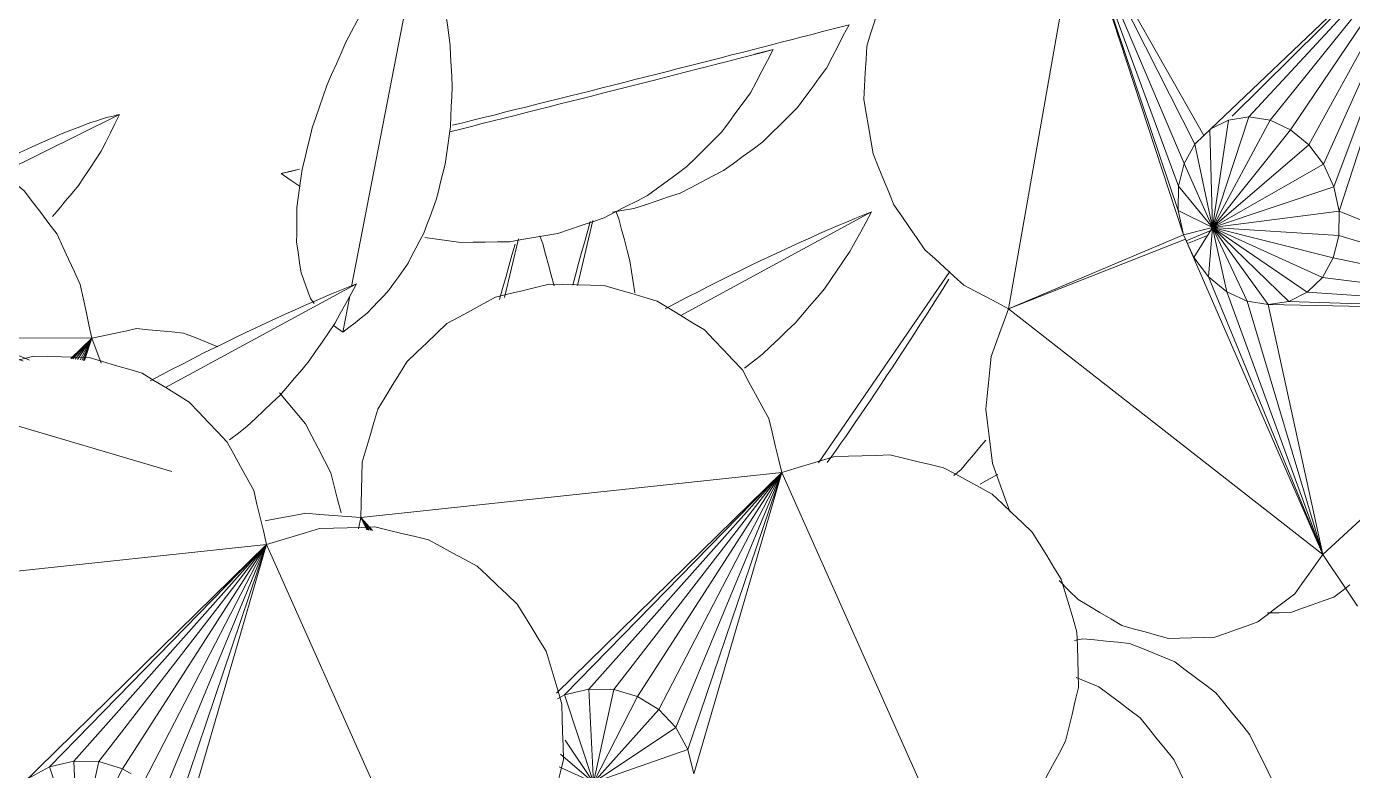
# Model space of a CAD drawing. Header units: metres. Extents: x -18.34 to -13.25, y -25.49 to -16.26.
# Drawn here: x -16.8929 to -16.7763, y -16.8458 to -16.7804 of the extents above; entities that cross this region are included whole.
import ezdxf

# ---------------------------------------------------------------- set-up
doc = ezdxf.new("R2010")
doc.units = ezdxf.units.M
doc.layers.add('Importações nas famílias', color=7, linetype='Continuous', lineweight=5)
doc.layers.add('Vegetação', color=7, linetype='Continuous', lineweight=5)

# ---------------------------------------------------------------- blocks, each defined once
blk = doc.blocks.new('Planta_pergolado_12200 - plantas pergolado_skp_Component_12-V566-Pavimento 02 - Executivo')
at = {"layer": 'Importações nas famílias', "color": 9}
for p, q in [((0.05197, 0.27211), (0.0352, 0.26299)), ((0.03384, 0.26358), (0.03478, 0.26408))]:
    blk.add_line(p, q, dxfattribs=at)
at = {"layer": 'Importações nas famílias', "color": 9, "flags": 128}
for points in [[(0.04905, 0.27091), (0.04978, 0.27121), (0.05051, 0.27151), (0.05124, 0.27181), (0.05197, 0.27211)], [(0.05197, 0.27211), (0.0515, 0.27123), (0.05103, 0.27036), (0.05055, 0.26948), (0.05008, 0.26861)], [(0.04578, 0.26947), (0.0466, 0.26983), (0.04741, 0.27019), (0.04823, 0.27055), (0.04905, 0.27091)], [(0.04226, 0.26783), (0.04314, 0.26824), (0.04402, 0.26865), (0.0449, 0.26906), (0.04578, 0.26947)], [(0.05008, 0.26861), (0.04952, 0.26779), (0.04895, 0.26697), (0.04839, 0.26615), (0.04783, 0.26534)], [(0.03856, 0.26602), (0.03949, 0.26647), (0.04041, 0.26692), (0.04134, 0.26738), (0.04226, 0.26783)], [(0.03478, 0.26408), (0.03572, 0.26457), (0.03667, 0.26505), (0.03762, 0.26553), (0.03856, 0.26602)], [(0.04783, 0.26534), (0.04719, 0.26458), (0.04654, 0.26382), (0.0459, 0.26307), (0.04526, 0.26231)], [(0.04526, 0.26231), (0.04454, 0.26163), (0.04382, 0.26095), (0.0431, 0.26026), (0.04238, 0.25958)], [(0.04238, 0.25958), (0.0416, 0.25897), (0.04081, 0.25837)]]:
    blk.add_lwpolyline(points, dxfattribs=at)
blk = doc.blocks.new('Planta_pergolado_12200 - plantas pergolado_skp_Component_17-V790-Pavimento 02 - Executivo')
at = {"layer": 'Importações nas famílias', "color": 9}
for p, q in [((0.62802, 0.06748), (0.59102, 0.06351)), ((0.62802, 0.06748), (0.60637, 0.04625)), ((0.62802, 0.06748), (0.60893, 0.04791)), ((0.62802, 0.06748), (0.61106, 0.04842)), ((0.62802, 0.06748), (0.61325, 0.04837)), ((0.62802, 0.06748), (0.61535, 0.04775)), ((0.62802, 0.06748), (0.61722, 0.04661)), ((0.62802, 0.06748), (0.61872, 0.04502)), ((0.62802, 0.06748), (0.61977, 0.04309)), ((0.62029, 0.04096), (0.62802, 0.06748)), ((0.62802, 0.06748), (0.64319, 0.03345)), ((0.60893, 0.04791), (0.607, 0.04685)), ((0.61106, 0.04842), (0.60893, 0.04791)), ((0.61147, 0.0402), (0.60893, 0.04791)), ((0.61325, 0.04837), (0.61106, 0.04842)), ((0.61106, 0.04842), (0.61147, 0.0402)), ((0.61325, 0.04837), (0.61147, 0.0402)), ((0.61535, 0.04775), (0.61325, 0.04837)), ((0.61147, 0.0402), (0.61535, 0.04775)), ((0.6161, 0.04729), (0.61535, 0.04775))]:
    blk.add_line(p, q, dxfattribs=at)
at = {"layer": 'Importações nas famílias', "color": 9, "flags": 128}
for points in [[(0.60756, 0.08402), (0.60638, 0.08374), (0.6052, 0.08345), (0.60402, 0.08317), (0.60284, 0.08288)], [(0.61241, 0.08391), (0.6112, 0.08394), (0.60999, 0.08397), (0.60877, 0.084), (0.60756, 0.08402)], [(0.61707, 0.08253), (0.61591, 0.08288), (0.61474, 0.08322), (0.61358, 0.08356), (0.61241, 0.08391)], [(0.62122, 0.08), (0.62018, 0.08063), (0.61915, 0.08127), (0.61811, 0.0819), (0.61707, 0.08253)], [(0.62456, 0.07648), (0.62373, 0.07736), (0.62289, 0.07824), (0.62205, 0.07912), (0.62122, 0.08)], [(0.62689, 0.07221), (0.62631, 0.07327), (0.62573, 0.07434), (0.62514, 0.07541), (0.62456, 0.07648)], [(0.62802, 0.06748), (0.62774, 0.06866), (0.62746, 0.06984), (0.62717, 0.07102), (0.62689, 0.07221)], [(0.63268, 0.06887), (0.63152, 0.06852), (0.63035, 0.06817), (0.62919, 0.06782), (0.62802, 0.06748)], [(0.63754, 0.06901), (0.63632, 0.06897), (0.63511, 0.06894), (0.63389, 0.0689), (0.63268, 0.06887)], [(0.64226, 0.06788), (0.64108, 0.06816), (0.6399, 0.06844), (0.63872, 0.06872), (0.63754, 0.06901)], [(0.64653, 0.06557), (0.64546, 0.06614), (0.6444, 0.06672), (0.64333, 0.0673), (0.64226, 0.06788)], [(0.65006, 0.06222), (0.64918, 0.06306), (0.6483, 0.06389), (0.64741, 0.06473), (0.64653, 0.06557)], [(0.6526, 0.05808), (0.65196, 0.05912), (0.65133, 0.06015), (0.65069, 0.06119), (0.65006, 0.06222)], [(0.65398, 0.05342), (0.65364, 0.05458), (0.65329, 0.05575), (0.65295, 0.05691), (0.6526, 0.05808)], [(0.65412, 0.04855), (0.65408, 0.04977), (0.65405, 0.05098), (0.65402, 0.0522), (0.65398, 0.05342)], [(0.65299, 0.04382), (0.65327, 0.045), (0.65355, 0.04619), (0.65383, 0.04737), (0.65412, 0.04855)]]:
    blk.add_lwpolyline(points, dxfattribs=at)
blk = doc.blocks.new('Planta_pergolado_12200 - plantas pergolado_skp_Component_16-V791-Pavimento 02 - Executivo')
for name, p in [('Planta_pergolado_12200 - plantas pergolado_skp_Component_12-V566-Pavimento 02 - Executivo', (0.58394, -0.18171)), ('Planta_pergolado_12200 - plantas pergolado_skp_Component_17-V790-Pavimento 02 - Executivo', (0, 0))]:
    blk.add_blockref(name, p)
blk = doc.blocks.new('Planta_pergolado_12200 - plantas pergolado_skp_Component_12-V592-Pavimento 02 - Executivo')
at = {"layer": 'Importações nas famílias', "color": 9}
for p, q in [((0.33235, 0.25564), (0.34348, 0.25115)), ((0.34291, 0.25169), (0.34353, 0.25145)), ((0.35398, 0.24691), (0.36448, 0.24267)), ((0.36442, 0.24301), (0.36506, 0.24274))]:
    blk.add_line(p, q, dxfattribs=at)
at = {"layer": 'Importações nas famílias', "color": 9, "flags": 128}
for points in [[(0.33379, 0.25161), (0.33343, 0.25262), (0.33307, 0.25363), (0.33271, 0.25463), (0.33235, 0.25564)], [(0.33235, 0.25564), (0.3332, 0.25533), (0.33405, 0.25502), (0.3349, 0.25471), (0.33575, 0.2544)], [(0.33575, 0.2544), (0.33663, 0.25407), (0.33751, 0.25374), (0.3384, 0.25341), (0.33928, 0.25308)], [(0.33928, 0.25308), (0.34019, 0.25273), (0.34109, 0.25239), (0.342, 0.25204), (0.34291, 0.25169)], [(0.33583, 0.24784), (0.33532, 0.24878), (0.33481, 0.24973), (0.3343, 0.25067), (0.33379, 0.25161)], [(0.33841, 0.24444), (0.33776, 0.24529), (0.33712, 0.24614), (0.33647, 0.24699), (0.33583, 0.24784)], [(0.35412, 0.24728), (0.35486, 0.24697), (0.35577, 0.24661), (0.35667, 0.24624), (0.35757, 0.24587)], [(0.35757, 0.24587), (0.35844, 0.24551), (0.35932, 0.24515), (0.36019, 0.24479), (0.36107, 0.24443)], [(0.34147, 0.24147), (0.3407, 0.24222), (0.33994, 0.24296), (0.33917, 0.2437), (0.33841, 0.24444)], [(0.36107, 0.24443), (0.3619, 0.24407), (0.36274, 0.24372), (0.36358, 0.24337), (0.36442, 0.24301)], [(0.34494, 0.23902), (0.34407, 0.23963), (0.34321, 0.24025), (0.34234, 0.24086), (0.34147, 0.24147)], [(0.34875, 0.23713), (0.3478, 0.2376), (0.34684, 0.23807), (0.34589, 0.23855), (0.34494, 0.23902)], [(0.35279, 0.23585), (0.35178, 0.23617), (0.35077, 0.23649), (0.34976, 0.23681), (0.34875, 0.23713)]]:
    blk.add_lwpolyline(points, dxfattribs=at)
blk = doc.blocks.new('Planta_pergolado_12200 - plantas pergolado_skp_Component_12-V800-Pavimento 02 - Executivo')
at = {"layer": 'Importações nas famílias', "color": 9}
for p, q in [((0.64175, 0.12248), (0.63549, 0.09016)), ((0.63219, 0.08866), (0.63188, 0.0891)), ((0.63533, 0.08931), (0.63471, 0.08613))]:
    blk.add_line(p, q, dxfattribs=at)
at = {"layer": 'Importações nas famílias', "color": 9, "flags": 128}
for points in [[(0.63924, 0.11905), (0.63987, 0.11991), (0.64049, 0.12076), (0.64112, 0.12162), (0.64175, 0.12248)], [(0.64175, 0.12248), (0.64202, 0.12155), (0.6423, 0.12062), (0.64258, 0.11969), (0.64286, 0.11876)], [(0.63697, 0.11541), (0.63753, 0.11632), (0.6381, 0.11723), (0.63867, 0.11814), (0.63924, 0.11905)], [(0.64286, 0.11876), (0.64306, 0.11783), (0.64326, 0.11689), (0.64346, 0.11596), (0.64366, 0.11503)], [(0.63498, 0.11164), (0.63547, 0.11258), (0.63597, 0.11352), (0.63647, 0.11446), (0.63697, 0.11541)], [(0.64366, 0.11503), (0.64379, 0.11411), (0.64391, 0.11318), (0.64403, 0.11226), (0.64416, 0.11134)], [(0.63332, 0.10784), (0.63373, 0.10879), (0.63415, 0.10974), (0.63456, 0.11069), (0.63498, 0.11164)], [(0.64416, 0.11134), (0.6442, 0.11044), (0.64424, 0.10953), (0.64429, 0.10863), (0.64433, 0.10773)], [(0.63203, 0.1041), (0.63235, 0.10503), (0.63268, 0.10597), (0.633, 0.10691), (0.63332, 0.10784)], [(0.64433, 0.10773), (0.64429, 0.10686), (0.64426, 0.10598), (0.64422, 0.10511), (0.64418, 0.10424)], [(0.63115, 0.10049), (0.63137, 0.10139), (0.63159, 0.10229), (0.63181, 0.1032), (0.63203, 0.1041)], [(0.64418, 0.10424), (0.64406, 0.10341), (0.64395, 0.10257), (0.64383, 0.10174), (0.64371, 0.10091)], [(0.63068, 0.09712), (0.6308, 0.09796), (0.63091, 0.09881), (0.63103, 0.09965), (0.63115, 0.10049)], [(0.64371, 0.10091), (0.64352, 0.10012), (0.64332, 0.09934), (0.64313, 0.09855), (0.64293, 0.09777)], [(0.63065, 0.09405), (0.63066, 0.09481), (0.63067, 0.09558), (0.63067, 0.09635), (0.63068, 0.09712)], [(0.64293, 0.09777), (0.64266, 0.09704), (0.64239, 0.09631), (0.64211, 0.09559), (0.64184, 0.09486)], [(0.64184, 0.09486), (0.64149, 0.0942), (0.64115, 0.09354), (0.6408, 0.09287), (0.64046, 0.09221)], [(0.63105, 0.09135), (0.63095, 0.09203), (0.63085, 0.0927), (0.63075, 0.09337), (0.63065, 0.09405)], [(0.64046, 0.09221), (0.64004, 0.09162), (0.63963, 0.09104), (0.63921, 0.09045), (0.6388, 0.08986)], [(0.63188, 0.0891), (0.63167, 0.08967), (0.63147, 0.09023), (0.63126, 0.09079), (0.63105, 0.09135)], [(0.6388, 0.08986), (0.63832, 0.08935), (0.63784, 0.08884), (0.63735, 0.08833), (0.63687, 0.08782)], [(0.63687, 0.08782), (0.63633, 0.0874), (0.63579, 0.08697), (0.63525, 0.08655), (0.63471, 0.08613)], [(0.63471, 0.08613), (0.63431, 0.08643), (0.63391, 0.08674)]]:
    blk.add_lwpolyline(points, dxfattribs=at)
blk = doc.blocks.new('Planta_pergolado_12200 - plantas pergolado_skp_Component_17-V801-Pavimento 02 - Executivo')
at = {"layer": 'Importações nas famílias', "color": 9}
for p, q in [((0.67331, 0.07381), (0.63631, 0.06984)), ((0.67331, 0.07381), (0.65351, 0.0544)), ((0.67331, 0.07381), (0.65422, 0.05424)), ((0.67331, 0.07381), (0.65635, 0.05476)), ((0.67331, 0.07381), (0.65854, 0.05471)), ((0.67331, 0.07381), (0.66064, 0.05409)), ((0.67331, 0.07381), (0.66251, 0.05295)), ((0.67331, 0.07381), (0.66401, 0.05136)), ((0.67331, 0.07381), (0.66506, 0.04943)), ((0.66557, 0.0473), (0.67331, 0.07381)), ((0.67331, 0.07381), (0.68848, 0.03979)), ((0.63609, 0.06884), (0.63631, 0.06984)), ((0.63693, 0.06875), (0.63631, 0.06984)), ((0.63631, 0.06984), (0.63687, 0.06875)), ((0.63704, 0.06874), (0.63631, 0.06984)), ((0.6372, 0.06872), (0.63631, 0.06984)), ((0.63732, 0.06871), (0.63631, 0.06984)), ((0.63631, 0.06984), (0.63684, 0.06876)), ((0.65422, 0.05424), (0.65359, 0.0539)), ((0.65635, 0.05476), (0.65422, 0.05424)), ((0.65676, 0.04654), (0.65422, 0.05424)), ((0.65854, 0.05471), (0.65635, 0.05476)), ((0.65635, 0.05476), (0.65676, 0.04654)), ((0.65854, 0.05471), (0.65676, 0.04654)), ((0.65676, 0.04654), (0.66064, 0.05409)), ((0.66064, 0.05409), (0.65854, 0.05471)), ((0.66139, 0.05363), (0.66064, 0.05409)), ((0.66251, 0.05295), (0.65676, 0.04654)), ((0.66251, 0.05295), (0.66139, 0.05363)), ((0.66401, 0.05136), (0.66251, 0.05295)), ((0.65676, 0.04654), (0.66401, 0.05136)), ((0.66506, 0.04943), (0.66401, 0.05136)), ((0.65426, 0.05027), (0.65676, 0.04654)), ((0.65676, 0.04654), (0.65385, 0.04902)), ((0.65676, 0.04654), (0.66506, 0.04943)), ((0.66557, 0.0473), (0.66506, 0.04943)), ((0.65676, 0.04654), (0.65373, 0.04792))]:
    blk.add_line(p, q, dxfattribs=at)
at = {"layer": 'Importações nas famílias', "color": 9, "flags": 128}
for points in [[(0.65285, 0.09036), (0.65167, 0.09008), (0.65049, 0.08979), (0.64931, 0.0895), (0.64813, 0.08922)], [(0.6577, 0.09025), (0.65649, 0.09027), (0.65528, 0.0903), (0.65406, 0.09033), (0.65285, 0.09036)], [(0.66236, 0.08887), (0.6612, 0.08922), (0.66003, 0.08956), (0.65887, 0.0899), (0.6577, 0.09025)], [(0.64813, 0.08922), (0.64706, 0.08863), (0.64599, 0.08805), (0.64493, 0.08747), (0.64386, 0.08689)], [(0.66651, 0.08634), (0.66547, 0.08697), (0.66444, 0.08761), (0.6634, 0.08824), (0.66236, 0.08887)], [(0.64386, 0.08689), (0.64298, 0.08605), (0.6421, 0.08521), (0.64122, 0.08437), (0.64034, 0.08353)], [(0.66985, 0.08282), (0.66902, 0.0837), (0.66818, 0.08458), (0.66734, 0.08546), (0.66651, 0.08634)], [(0.64034, 0.08353), (0.63971, 0.08249), (0.63907, 0.08145), (0.63844, 0.08042), (0.6378, 0.07938)], [(0.67218, 0.07854), (0.6716, 0.07961), (0.67102, 0.08068), (0.67043, 0.08175), (0.66985, 0.08282)], [(0.6378, 0.07938), (0.63746, 0.07821), (0.63712, 0.07704), (0.63677, 0.07588), (0.63643, 0.07471)], [(0.67331, 0.07381), (0.67303, 0.075), (0.67275, 0.07618), (0.67246, 0.07736), (0.67218, 0.07854)], [(0.63643, 0.07471), (0.6364, 0.07349), (0.63637, 0.07228), (0.63634, 0.07106), (0.63631, 0.06984)], [(0.67797, 0.07521), (0.67681, 0.07486), (0.67564, 0.07451), (0.67448, 0.07416), (0.67331, 0.07381)], [(0.68283, 0.07534), (0.68161, 0.07531), (0.6804, 0.07527), (0.67918, 0.07524), (0.67797, 0.07521)], [(0.68755, 0.07422), (0.68637, 0.0745), (0.68519, 0.07478), (0.68401, 0.07506), (0.68283, 0.07534)], [(0.69182, 0.0719), (0.69075, 0.07248), (0.68969, 0.07306), (0.68862, 0.07364), (0.68755, 0.07422)], [(0.69535, 0.06856), (0.69447, 0.0694), (0.69359, 0.07023), (0.6927, 0.07107), (0.69182, 0.0719)], [(0.63146, 0.07022), (0.63027, 0.06999), (0.62908, 0.06977), (0.62788, 0.06954)], [(0.63631, 0.06984), (0.6351, 0.06994), (0.63389, 0.07003), (0.63267, 0.07012), (0.63146, 0.07022)], [(0.69789, 0.06442), (0.69725, 0.06545), (0.69662, 0.06649), (0.69598, 0.06753), (0.69535, 0.06856)], [(0.69927, 0.05975), (0.69893, 0.06092), (0.69858, 0.06209), (0.69824, 0.06325), (0.69789, 0.06442)], [(0.69941, 0.05489), (0.69937, 0.05611), (0.69934, 0.05732), (0.69931, 0.05854), (0.69927, 0.05975)], [(0.69828, 0.05016), (0.69856, 0.05134), (0.69884, 0.05252), (0.69912, 0.05371), (0.69941, 0.05489)], [(0.69596, 0.04588), (0.69654, 0.04695), (0.69712, 0.04802), (0.6977, 0.04909), (0.69828, 0.05016)]]:
    blk.add_lwpolyline(points, dxfattribs=at)
blk = doc.blocks.new('Planta_pergolado_12200 - plantas pergolado_skp_Component_16-V802-Pavimento 02 - Executivo')
for name, p in [('Planta_pergolado_12200 - plantas pergolado_skp_Component_12-V800-Pavimento 02 - Executivo', (0, 0)), ('Planta_pergolado_12200 - plantas pergolado_skp_Component_12-V592-Pavimento 02 - Executivo', (0.24212, -0.15907)), ('Planta_pergolado_12200 - plantas pergolado_skp_Component_12-V566-Pavimento 02 - Executivo', (0.62923, -0.17538)), ('Planta_pergolado_12200 - plantas pergolado_skp_Component_17-V801-Pavimento 02 - Executivo', (0, 0))]:
    blk.add_blockref(name, p)
blk = doc.blocks.new('Planta_pergolado_12200 - plantas pergolado_skp_-3067462-Pavimento 02 - Executivo')
at = {"layer": 'Importações nas famílias', "color": 9}
blk.add_line((0.58202, 0.08502), (0.61969, 0.07388), dxfattribs=at)
for name in ['Planta_pergolado_12200 - plantas pergolado_skp_Component_16-V802-Pavimento 02 - Executivo', 'Planta_pergolado_12200 - plantas pergolado_skp_Component_16-V791-Pavimento 02 - Executivo']:
    blk.add_blockref(name, (0, 0))
blk = doc.blocks.new('Planta_pergolado_12200 - plantas pergolado_skp_-3067465-Pavimento 02 - Executivo')
blk.add_blockref('Planta_pergolado_12200 - plantas pergolado_skp_-3067462-Pavimento 02 - Executivo', (0, 0))
blk = doc.blocks.new('Planta_pergolado_12200 - plantas pergolado_skp_Component_12-V1275-Pavimento 02 - Executivo')
at = {"layer": 'Importações nas famílias', "color": 9}
for p, q in [((0.65204, 0.0946), (0.6523, 0.09392)), ((0.65017, 0.09434), (0.64894, 0.08919)), ((0.6485, 0.08902), (0.64876, 0.08999))]:
    blk.add_line(p, q, dxfattribs=at)
at = {"layer": 'Importações nas famílias', "color": 9, "flags": 128}
for points in [[(0.64876, 0.08999), (0.64904, 0.09096), (0.64931, 0.09194), (0.64958, 0.09291), (0.64986, 0.09388)], [(0.6523, 0.09392), (0.65255, 0.093), (0.65279, 0.09207), (0.65304, 0.09115), (0.65329, 0.09023)]]:
    blk.add_lwpolyline(points, dxfattribs=at)
blk = doc.blocks.new('Planta_pergolado_12200 - plantas pergolado_skp_Component_17-V1277-Pavimento 02 - Executivo')
at = {"layer": 'Importações nas famílias', "color": 9, "flags": 128}
for points in [[(0.70121, 0.05496), (0.70021, 0.05537), (0.69921, 0.05578)], [(0.70482, 0.05223), (0.70391, 0.05291), (0.70301, 0.0536), (0.70211, 0.05428), (0.70121, 0.05496)], [(0.70779, 0.04856), (0.70705, 0.04948), (0.70631, 0.05039), (0.70556, 0.05131), (0.70482, 0.05223)], [(0.70993, 0.04422), (0.7094, 0.0453), (0.70886, 0.04639), (0.70833, 0.04747), (0.70779, 0.04856)]]:
    blk.add_lwpolyline(points, dxfattribs=at)
blk = doc.blocks.new('Planta_pergolado_12200 - plantas pergolado_skp_Component_16-V1278-Pavimento 02 - Executivo')
for name in ['Planta_pergolado_12200 - plantas pergolado_skp_Component_12-V1275-Pavimento 02 - Executivo', 'Planta_pergolado_12200 - plantas pergolado_skp_Component_17-V1277-Pavimento 02 - Executivo']:
    blk.add_blockref(name, (0, 0))
blk = doc.blocks.new('Planta_pergolado_12200 - plantas pergolado_skp_Component_12-V1298-Pavimento 02 - Executivo')
at = {"layer": 'Importações nas famílias', "color": 9}
for p, q in [((0.67092, 0.11058), (0.67255, 0.11099)), ((0.62931, 0.10009), (0.6309, 0.10049))]:
    blk.add_line(p, q, dxfattribs=at)
at = {"layer": 'Importações nas famílias', "color": 9, "flags": 128}
for points in [[(0.6693, 0.11015), (0.67011, 0.11036), (0.67092, 0.11057), (0.67174, 0.11078), (0.67255, 0.11099)], [(0.67255, 0.11099), (0.67205, 0.11004), (0.67156, 0.10909), (0.67106, 0.10814), (0.67057, 0.10719)], [(0.66584, 0.10926), (0.66671, 0.10949), (0.66757, 0.10971), (0.66843, 0.10993), (0.6693, 0.11015)], [(0.66223, 0.10834), (0.66313, 0.10857), (0.66404, 0.1088), (0.66494, 0.10903), (0.66584, 0.10926)], [(0.65468, 0.10642), (0.65564, 0.10666), (0.65659, 0.1069), (0.65754, 0.10715), (0.6585, 0.10739)], [(0.6585, 0.10739), (0.65943, 0.10763), (0.66036, 0.10786), (0.6613, 0.1081), (0.66223, 0.10834)], [(0.65083, 0.10545), (0.65179, 0.10569), (0.65276, 0.10593), (0.65372, 0.10618), (0.65468, 0.10642)], [(0.67057, 0.10719), (0.66993, 0.10632), (0.66929, 0.10546), (0.66866, 0.10459), (0.66802, 0.10373)], [(0.64698, 0.10448), (0.64795, 0.10472), (0.64891, 0.10496), (0.64987, 0.1052), (0.65083, 0.10545)], [(0.64414, 0.10376), (0.64509, 0.104), (0.64604, 0.10424), (0.64698, 0.10448)], [(0.66802, 0.10373), (0.66726, 0.10297), (0.6665, 0.10221), (0.66574, 0.10145), (0.66498, 0.1007)], [(0.62931, 0.10009), (0.63011, 0.10028), (0.6309, 0.10048)], [(0.66498, 0.1007), (0.66412, 0.10006), (0.66325, 0.09943), (0.66238, 0.0988), (0.66152, 0.09817)], [(0.63098, 0.09895), (0.63019, 0.09948), (0.62931, 0.10009)], [(0.66152, 0.09817), (0.66056, 0.09767), (0.65961, 0.09718), (0.65865, 0.09669), (0.6577, 0.0962)], [(0.6577, 0.0962), (0.65668, 0.09585), (0.65567, 0.09551), (0.65465, 0.09517), (0.65363, 0.09483)], [(0.64511, 0.09403), (0.64404, 0.09417), (0.64298, 0.09432), (0.64192, 0.09447)], [(0.65363, 0.09483), (0.65257, 0.09465), (0.65152, 0.09447), (0.65046, 0.09428), (0.6494, 0.0941)], [(0.6494, 0.0941), (0.64833, 0.09408), (0.64725, 0.09406), (0.64618, 0.09405), (0.64511, 0.09403)]]:
    blk.add_lwpolyline(points, dxfattribs=at)
blk = doc.blocks.new('Planta_pergolado_12200 - plantas pergolado_skp_Component_12-V1301-Pavimento 02 - Executivo')
at = {"layer": 'Importações nas famílias', "color": 9}
for p, q in [((0.67655, 0.07466), (0.68811, 0.09149)), ((0.6875, 0.08997), (0.68802, 0.09079)), ((0.68909, 0.07406), (0.68845, 0.07353))]:
    blk.add_line(p, q, dxfattribs=at)
at = {"layer": 'Importações nas famílias', "color": 9, "flags": 128}
for points in [[(0.68547, 0.08678), (0.68598, 0.08758), (0.68649, 0.08837), (0.68699, 0.08917), (0.6875, 0.08997)], [(0.68349, 0.08373), (0.68399, 0.08449), (0.68448, 0.08526), (0.68498, 0.08602), (0.68547, 0.08678)], [(0.68159, 0.08086), (0.68206, 0.08158), (0.68254, 0.0823), (0.68301, 0.08301), (0.68349, 0.08373)], [(0.67978, 0.0782), (0.68023, 0.07886), (0.68068, 0.07953), (0.68114, 0.08019), (0.68159, 0.08086)], [(0.67809, 0.07577), (0.67852, 0.07638), (0.67894, 0.07698), (0.67936, 0.07759), (0.67978, 0.0782)], [(0.69125, 0.07663), (0.69071, 0.07599), (0.69017, 0.07534), (0.68963, 0.0747), (0.68909, 0.07406)], [(0.67732, 0.07469), (0.67771, 0.07523), (0.67809, 0.07577)]]:
    blk.add_lwpolyline(points, dxfattribs=at)
blk = doc.blocks.new('Planta_pergolado_12200 - plantas pergolado_skp_Component_17-V1302-Pavimento 02 - Executivo')
at = {"layer": 'Importações nas famílias', "color": 9}
for p, q in [((0.69326, 0.0882), (0.69937, 0.12295)), ((0.70819, 0.09898), (0.69937, 0.12295)), ((0.69937, 0.12295), (0.70817, 0.09685)), ((0.70869, 0.10097), (0.69937, 0.12295)), ((0.70964, 0.10267), (0.69937, 0.12295)), ((0.71044, 0.10345), (0.69937, 0.12295)), ((0.69937, 0.12295), (0.70863, 0.09471)), ((0.73078, 0.12281), (0.71044, 0.10345)), ((0.73078, 0.12281), (0.71293, 0.10513)), ((0.73078, 0.12281), (0.7144, 0.10507)), ((0.73078, 0.12281), (0.71626, 0.10478)), ((0.73078, 0.12281), (0.71805, 0.10395)), ((0.73078, 0.12281), (0.71965, 0.10263)), ((0.73078, 0.12281), (0.72096, 0.10092)), ((0.73078, 0.12281), (0.72187, 0.09892)), ((0.72233, 0.09679), (0.73078, 0.12281)), ((0.7144, 0.10507), (0.7112, 0.09534)), ((0.7144, 0.10507), (0.71259, 0.10479)), ((0.71626, 0.10478), (0.7144, 0.10507)), ((0.71097, 0.10396), (0.7112, 0.09534)), ((0.71259, 0.10479), (0.711, 0.10399)), ((0.7112, 0.09534), (0.71259, 0.10479)), ((0.71626, 0.10478), (0.7112, 0.09534)), ((0.7112, 0.09534), (0.71805, 0.10395)), ((0.71805, 0.10395), (0.71626, 0.10478)), ((0.71869, 0.10342), (0.71805, 0.10395)), ((0.70964, 0.10267), (0.70869, 0.10097)), ((0.71044, 0.10345), (0.70964, 0.10267)), ((0.7112, 0.09534), (0.70964, 0.10267)), ((0.71965, 0.10263), (0.7112, 0.09534)), ((0.71965, 0.10263), (0.71869, 0.10342)), ((0.72096, 0.10092), (0.71965, 0.10263)), ((0.70869, 0.10097), (0.70819, 0.09898)), ((0.7112, 0.09534), (0.70869, 0.10097)), ((0.7112, 0.09534), (0.72096, 0.10092)), ((0.72187, 0.09892), (0.72096, 0.10092)), ((0.70819, 0.09898), (0.70817, 0.09685)), ((0.7112, 0.09534), (0.70819, 0.09898)), ((0.7112, 0.09534), (0.72187, 0.09892)), ((0.72233, 0.09679), (0.72187, 0.09892)), ((0.7112, 0.09534), (0.70817, 0.09685)), ((0.70817, 0.09685), (0.70863, 0.09471)), ((0.7112, 0.09534), (0.72233, 0.09679)), ((0.72231, 0.09465), (0.72233, 0.09679)), ((0.72233, 0.09679), (0.74408, 0.08798)), ((0.70863, 0.09471), (0.69326, 0.0882)), ((0.7112, 0.09534), (0.70863, 0.09471)), ((0.70863, 0.09471), (0.70881, 0.09431)), ((0.7112, 0.09534), (0.70954, 0.09272)), ((0.7112, 0.09534), (0.71084, 0.09101)), ((0.72231, 0.09465), (0.7112, 0.09534)), ((0.7112, 0.09534), (0.72181, 0.09267)), ((0.7112, 0.09534), (0.72086, 0.09096)), ((0.7112, 0.09534), (0.71953, 0.08966)), ((0.7112, 0.09534), (0.7179, 0.08884)), ((0.7112, 0.09534), (0.7161, 0.08857)), ((0.7112, 0.09534), (0.71424, 0.08886)), ((0.7112, 0.09534), (0.71245, 0.08969)), ((0.72221, 0.09425), (0.72231, 0.09465)), ((0.72231, 0.09465), (0.74408, 0.08798)), ((0.69326, 0.0882), (0.70881, 0.09431)), ((0.70881, 0.09431), (0.70954, 0.09272)), ((0.70881, 0.09431), (0.72089, 0.06659)), ((0.72221, 0.09425), (0.72181, 0.09267)), ((0.70954, 0.09272), (0.71084, 0.09101)), ((0.72181, 0.09267), (0.72086, 0.09096)), ((0.74408, 0.08798), (0.72181, 0.09267)), ((0.71084, 0.09101), (0.71245, 0.08969)), ((0.71084, 0.09101), (0.72089, 0.06659)), ((0.72086, 0.09096), (0.71953, 0.08966)), ((0.74408, 0.08798), (0.72086, 0.09096)), ((0.71245, 0.08969), (0.71424, 0.08886)), ((0.71245, 0.08969), (0.72089, 0.06659)), ((0.71424, 0.08886), (0.7161, 0.08857)), ((0.71424, 0.08886), (0.72089, 0.06659)), ((0.7179, 0.08884), (0.7161, 0.08857)), ((0.71953, 0.08966), (0.7179, 0.08884)), ((0.7179, 0.08884), (0.74408, 0.08798)), ((0.71953, 0.08966), (0.74408, 0.08798)), ((0.72089, 0.06659), (0.69326, 0.0882)), ((0.74408, 0.08798), (0.7161, 0.08857)), ((0.7161, 0.08857), (0.72089, 0.06659)), ((0.72089, 0.06659), (0.74408, 0.08798))]:
    blk.add_line(p, q, dxfattribs=at)
at = {"layer": 'Importações nas famílias', "color": 9, "flags": 128}
for points in [[(0.68212, 0.11559), (0.68179, 0.11452), (0.68146, 0.11344), (0.68113, 0.11237), (0.6808, 0.11129)], [(0.6808, 0.11129), (0.68073, 0.11012), (0.68066, 0.10894), (0.6806, 0.10777), (0.68053, 0.1066)], [(0.68053, 0.1066), (0.68074, 0.10541), (0.68094, 0.10422), (0.68114, 0.10303), (0.68135, 0.10184)], [(0.68135, 0.10184), (0.6818, 0.10071), (0.68226, 0.09958), (0.68272, 0.09846), (0.68318, 0.09733)], [(0.68318, 0.09733), (0.68386, 0.09634), (0.68454, 0.09536), (0.68523, 0.09437), (0.68591, 0.09339)], [(0.68591, 0.09339), (0.68677, 0.09261), (0.68763, 0.09183), (0.68849, 0.09105), (0.68934, 0.09027)], [(0.68934, 0.09027), (0.69032, 0.08975), (0.6913, 0.08924), (0.69228, 0.08872), (0.69326, 0.0882)], [(0.69326, 0.0882), (0.69288, 0.08715), (0.6925, 0.08611), (0.69212, 0.08506), (0.69173, 0.08401)], [(0.69173, 0.08401), (0.69161, 0.08285), (0.6915, 0.08169), (0.69138, 0.08053), (0.69126, 0.07937)], [(0.69126, 0.07937), (0.69141, 0.07818), (0.69156, 0.07699), (0.69171, 0.07579), (0.69186, 0.0746)], [(0.69186, 0.0746), (0.69227, 0.07345), (0.69268, 0.07231), (0.69308, 0.07116), (0.69339, 0.07031)], [(0.71842, 0.06314), (0.71904, 0.064), (0.71966, 0.06486), (0.72027, 0.06573), (0.72089, 0.06659)], [(0.72089, 0.06659), (0.72165, 0.06545), (0.72241, 0.06432), (0.72318, 0.06318), (0.72394, 0.06204)], [(0.69771, 0.06429), (0.69854, 0.06346), (0.69937, 0.06264)], [(0.71518, 0.06066), (0.71599, 0.06128), (0.7168, 0.0619), (0.71761, 0.06252), (0.71842, 0.06314)], [(0.69937, 0.06264), (0.70033, 0.06206), (0.70129, 0.06149), (0.70225, 0.06092), (0.70321, 0.06034)], [(0.71139, 0.05932), (0.71234, 0.05965), (0.71329, 0.05999), (0.71424, 0.06032), (0.71518, 0.06066)], [(0.70321, 0.06034), (0.70423, 0.06006), (0.70526, 0.05978), (0.70628, 0.05949), (0.70731, 0.05921)], [(0.70731, 0.05921), (0.70833, 0.05924), (0.70935, 0.05927), (0.71037, 0.05929), (0.71139, 0.05932)]]:
    blk.add_lwpolyline(points, dxfattribs=at)
blk = doc.blocks.new('Planta_pergolado_12200 - plantas pergolado_skp_Component_16-V1303-Pavimento 02 - Executivo')
for name in ['Planta_pergolado_12200 - plantas pergolado_skp_Component_17-V1302-Pavimento 02 - Executivo', 'Planta_pergolado_12200 - plantas pergolado_skp_Component_12-V1298-Pavimento 02 - Executivo', 'Planta_pergolado_12200 - plantas pergolado_skp_Component_12-V1301-Pavimento 02 - Executivo']:
    blk.add_blockref(name, (0, 0))
blk = doc.blocks.new('Planta_pergolado_12200 - plantas pergolado_skp_Component_12-V1309-Pavimento 02 - Executivo')
at = {"layer": 'Importações nas famílias', "color": 9}
for p, q in [((0.65872, 0.09678), (0.65898, 0.0961)), ((0.65671, 0.09596), (0.65535, 0.09024))]:
    blk.add_line(p, q, dxfattribs=at)
at = {"layer": 'Importações nas famílias', "color": 9, "flags": 128}
for points in [[(0.65544, 0.09217), (0.65572, 0.09314), (0.65599, 0.09412), (0.65627, 0.09509), (0.65648, 0.09586)], [(0.65898, 0.0961), (0.65923, 0.09518), (0.65948, 0.09425), (0.65972, 0.09333), (0.65997, 0.09241)], [(0.65493, 0.09027), (0.65517, 0.09115), (0.65544, 0.09217)], [(0.65997, 0.09241), (0.66011, 0.09147), (0.66026, 0.09053), (0.6604, 0.08959)]]:
    blk.add_lwpolyline(points, dxfattribs=at)
blk = doc.blocks.new('Planta_pergolado_12200 - plantas pergolado_skp_Component_17-V1311-Pavimento 02 - Executivo')
at = {"layer": 'Importações nas famílias', "color": 9}
blk.add_line((0.69978, 0.05918), (0.69907, 0.05902), dxfattribs=at)
at = {"layer": 'Importações nas famílias', "color": 9, "flags": 128}
for points in [[(0.70389, 0.05877), (0.70286, 0.05887), (0.70184, 0.05897), (0.70081, 0.05907), (0.69978, 0.05918)], [(0.70789, 0.05715), (0.70689, 0.05755), (0.70589, 0.05796), (0.70489, 0.05837), (0.70389, 0.05877)], [(0.7115, 0.05441), (0.7106, 0.05509), (0.70969, 0.05578), (0.70879, 0.05646), (0.70789, 0.05715)], [(0.71448, 0.05074), (0.71373, 0.05166), (0.71299, 0.05257), (0.71224, 0.05349), (0.7115, 0.05441)], [(0.71662, 0.0464), (0.71608, 0.04748), (0.71555, 0.04857), (0.71501, 0.04965), (0.71448, 0.05074)]]:
    blk.add_lwpolyline(points, dxfattribs=at)
blk = doc.blocks.new('Planta_pergolado_12200 - plantas pergolado_skp_Component_16-V1312-Pavimento 02 - Executivo')
for name in ['Planta_pergolado_12200 - plantas pergolado_skp_Component_12-V1309-Pavimento 02 - Executivo', 'Planta_pergolado_12200 - plantas pergolado_skp_Component_17-V1311-Pavimento 02 - Executivo']:
    blk.add_blockref(name, (0, 0))
blk = doc.blocks.new('Planta_pergolado_12200 - plantas pergolado_skp_Component_12-V1326-Pavimento 02 - Executivo')
at = {"layer": 'Importações nas famílias', "color": 9}
for p, q in [((0.61509, 0.10528), (0.60474, 0.10014)), ((0.60377, 0.10075), (0.60438, 0.10105))]:
    blk.add_line(p, q, dxfattribs=at)
at = {"layer": 'Importações nas famílias', "color": 9, "flags": 128}
for points in [[(0.61223, 0.10446), (0.61265, 0.1046), (0.61308, 0.10474), (0.6135, 0.10488), (0.61393, 0.10503)], [(0.61509, 0.10528), (0.61468, 0.10447), (0.61428, 0.10366), (0.61387, 0.10285), (0.61346, 0.10205)], [(0.61393, 0.10503), (0.61422, 0.10509), (0.61451, 0.10515), (0.6148, 0.10522), (0.61509, 0.10528)], [(0.61003, 0.1036), (0.61058, 0.10381), (0.61113, 0.10403), (0.61168, 0.10424), (0.61223, 0.10446)], [(0.6074, 0.10245), (0.60806, 0.10274), (0.60872, 0.10302), (0.60938, 0.10331), (0.61003, 0.1036)], [(0.60438, 0.10105), (0.60514, 0.1014), (0.60589, 0.10175), (0.60665, 0.1021), (0.6074, 0.10245)], [(0.61346, 0.10205), (0.61297, 0.1013), (0.61247, 0.10055), (0.61198, 0.0998), (0.61149, 0.09905)], [(0.61149, 0.09905), (0.61091, 0.09836), (0.61034, 0.09768), (0.60977, 0.097), (0.60919, 0.09631)]]:
    blk.add_lwpolyline(points, dxfattribs=at)
blk = doc.blocks.new('Planta_pergolado_12200 - plantas pergolado_skp_Component_17-V1327-Pavimento 02 - Executivo')
at = {"layer": 'Importações nas famílias', "color": 9}
for p, q in [((0.5883, 0.10197), (0.58746, 0.10154)), ((0.60401, 0.10078), (0.60316, 0.10148)), ((0.5824, 0.09487), (0.58212, 0.09377)), ((0.61265, 0.0856), (0.60221, 0.08565)), ((0.61265, 0.0856), (0.61079, 0.08384)), ((0.61265, 0.0856), (0.61079, 0.08384)), ((0.61265, 0.0856), (0.61086, 0.08383)), ((0.61265, 0.0856), (0.61099, 0.08381)), ((0.61265, 0.0856), (0.61118, 0.08378)), ((0.61265, 0.0856), (0.61139, 0.08375)), ((0.61265, 0.0856), (0.61161, 0.08371)), ((0.61265, 0.0856), (0.61179, 0.08368)), ((0.61265, 0.0856), (0.61192, 0.08366)), ((0.61201, 0.08365), (0.61265, 0.0856)), ((0.61265, 0.0856), (0.61348, 0.08342)), ((0.57769, 0.06558), (0.5811, 0.08496)), ((0.58169, 0.08437), (0.5885, 0.06359)), ((0.58171, 0.08434), (0.58867, 0.06369)), ((0.58937, 0.06363), (0.58179, 0.08423)), ((0.59056, 0.06376), (0.58202, 0.08388)), ((0.59119, 0.06608), (0.58226, 0.08371)), ((0.59138, 0.06787), (0.5825, 0.08352)), ((0.59109, 0.06472), (0.59056, 0.06376))]:
    blk.add_line(p, q, dxfattribs=at)
at = {"layer": 'Importações nas famílias', "color": 9, "flags": 128}
for points in [[(0.60316, 0.10148), (0.60217, 0.10194), (0.60117, 0.1024), (0.60018, 0.10286), (0.59918, 0.10332)], [(0.58746, 0.10154), (0.58672, 0.10082), (0.58598, 0.1001), (0.58524, 0.09937), (0.5845, 0.09865)], [(0.60671, 0.09856), (0.60582, 0.09929), (0.60494, 0.10002), (0.60405, 0.10075)], [(0.5845, 0.09865), (0.58398, 0.09771), (0.58345, 0.09676), (0.58292, 0.09582), (0.5824, 0.09487)], [(0.6096, 0.09476), (0.60888, 0.09571), (0.60816, 0.09666), (0.60743, 0.09761), (0.60671, 0.09856)], [(0.61162, 0.09034), (0.61112, 0.09144), (0.61061, 0.09255), (0.61011, 0.09365), (0.6096, 0.09476)], [(0.61265, 0.0856), (0.61239, 0.08679), (0.61214, 0.08797), (0.61188, 0.08916), (0.61162, 0.09034)], [(0.57712, 0.08663), (0.57611, 0.08654), (0.57509, 0.08645)], [(0.58021, 0.08596), (0.57918, 0.08618), (0.57815, 0.0864), (0.57712, 0.08663)], [(0.61659, 0.08646), (0.6156, 0.08624), (0.61462, 0.08603), (0.61363, 0.08582), (0.61265, 0.0856)], [(0.62071, 0.08606), (0.61968, 0.08616), (0.61865, 0.08626), (0.61762, 0.08636), (0.61659, 0.08646)], [(0.62374, 0.08486), (0.62273, 0.08526), (0.62172, 0.08566), (0.62071, 0.08606)], [(0.63144, 0.07809), (0.63068, 0.079), (0.62992, 0.07991), (0.62916, 0.08082)], [(0.63365, 0.07378), (0.6331, 0.07485), (0.63254, 0.07593), (0.63199, 0.07701), (0.63144, 0.07809)], [(0.63457, 0.07025), (0.63426, 0.07143), (0.63396, 0.0726), (0.63365, 0.07378)]]:
    blk.add_lwpolyline(points, dxfattribs=at)
blk = doc.blocks.new('Planta_pergolado_12200 - plantas pergolado_skp_Component_16-V1328-Pavimento 02 - Executivo')
for name in ['Planta_pergolado_12200 - plantas pergolado_skp_Component_12-V1326-Pavimento 02 - Executivo', 'Planta_pergolado_12200 - plantas pergolado_skp_Component_17-V1327-Pavimento 02 - Executivo']:
    blk.add_blockref(name, (0, 0))
blk = doc.blocks.new('Planta_pergolado_12200 - plantas pergolado_skp_Component_12-V1330-Pavimento 02 - Executivo')
at = {"layer": 'Importações nas famílias', "color": 9}
for p, q in [((0.6776, 0.11276), (0.67923, 0.11318)), ((0.66282, 0.10904), (0.66282, 0.10904))]:
    blk.add_line(p, q, dxfattribs=at)
at = {"layer": 'Importações nas famílias', "color": 9, "flags": 128}
for points in [[(0.67598, 0.11233), (0.67679, 0.11254), (0.6776, 0.11275), (0.67842, 0.11296), (0.67923, 0.11318)], [(0.67923, 0.11318), (0.67873, 0.11222), (0.67824, 0.11127), (0.67774, 0.11032), (0.67725, 0.10937)], [(0.67253, 0.11145), (0.67339, 0.11167), (0.67425, 0.11189), (0.67511, 0.11211), (0.67598, 0.11233)], [(0.66891, 0.11052), (0.66982, 0.11075), (0.67072, 0.11098), (0.67162, 0.11121), (0.67253, 0.11145)], [(0.66518, 0.10957), (0.66611, 0.10981), (0.66704, 0.11004), (0.66798, 0.11028), (0.66891, 0.11052)], [(0.65751, 0.10763), (0.65848, 0.10787), (0.65944, 0.10811), (0.6604, 0.10836), (0.66136, 0.1086)], [(0.66136, 0.1086), (0.66232, 0.10884), (0.66327, 0.10908), (0.66422, 0.10933), (0.66518, 0.10957)], [(0.67725, 0.10937), (0.67661, 0.1085), (0.67598, 0.10764), (0.67534, 0.10677), (0.6747, 0.10591)], [(0.65367, 0.10666), (0.65463, 0.1069), (0.65559, 0.10714), (0.65655, 0.10738), (0.65751, 0.10763)], [(0.64987, 0.10571), (0.65082, 0.10594), (0.65177, 0.10618), (0.65272, 0.10642), (0.65367, 0.10666)], [(0.64616, 0.10478), (0.64709, 0.10501), (0.64802, 0.10524), (0.64894, 0.10548), (0.64987, 0.10571)], [(0.6747, 0.10591), (0.67394, 0.10515), (0.67318, 0.10439), (0.67242, 0.10364), (0.67166, 0.10288)], [(0.64437, 0.10434), (0.64527, 0.10456), (0.64616, 0.10478)], [(0.67166, 0.10288), (0.6708, 0.10224), (0.66993, 0.10161), (0.66906, 0.10098), (0.6682, 0.10035)], [(0.6682, 0.10035), (0.66724, 0.09985), (0.66629, 0.09936), (0.66534, 0.09887), (0.66438, 0.09838)], [(0.66438, 0.09838), (0.66337, 0.09803), (0.66235, 0.09769), (0.66133, 0.09735), (0.66031, 0.09701)], [(0.66031, 0.09701), (0.65926, 0.09683), (0.65844, 0.09669)]]:
    blk.add_lwpolyline(points, dxfattribs=at)
blk = doc.blocks.new('Planta_pergolado_12200 - plantas pergolado_skp_Component_12-V1333-Pavimento 02 - Executivo')
at = {"layer": 'Importações nas famílias', "color": 9, "flags": 128}
blk.add_lwpolyline([(0.69231, 0.07363), (0.69153, 0.0732), (0.69075, 0.07277)], dxfattribs=at)
blk = doc.blocks.new('Planta_pergolado_12200 - plantas pergolado_skp_Component_17-V1334-Pavimento 02 - Executivo')
at = {"layer": 'Importações nas famílias', "color": 9}
for p, q in [((0.71104, 0.09508), (0.70888, 0.09417)), ((0.70898, 0.09393), (0.71075, 0.09463))]:
    blk.add_line(p, q, dxfattribs=at)
at = {"layer": 'Importações nas famílias', "color": 9, "flags": 128}
for points in [[(0.72187, 0.06284), (0.72268, 0.06346), (0.72327, 0.06391)], [(0.71808, 0.0615), (0.71902, 0.06183), (0.71997, 0.06217), (0.72092, 0.0625), (0.72187, 0.06284)], [(0.71603, 0.06145), (0.71705, 0.06147), (0.71808, 0.0615)]]:
    blk.add_lwpolyline(points, dxfattribs=at)
blk = doc.blocks.new('Planta_pergolado_12200 - plantas pergolado_skp_Component_16-V1335-Pavimento 02 - Executivo')
for name in ['Planta_pergolado_12200 - plantas pergolado_skp_Component_17-V1334-Pavimento 02 - Executivo', 'Planta_pergolado_12200 - plantas pergolado_skp_Component_12-V1330-Pavimento 02 - Executivo', 'Planta_pergolado_12200 - plantas pergolado_skp_Component_12-V1333-Pavimento 02 - Executivo']:
    blk.add_blockref(name, (0, 0))
blk = doc.blocks.new('Planta_pergolado_12200 - plantas pergolado_skp_-3067420-Pavimento 02 - Executivo')
for name in ['Planta_pergolado_12200 - plantas pergolado_skp_Component_16-V1335-Pavimento 02 - Executivo', 'Planta_pergolado_12200 - plantas pergolado_skp_Component_16-V1303-Pavimento 02 - Executivo', 'Planta_pergolado_12200 - plantas pergolado_skp_Component_16-V1328-Pavimento 02 - Executivo', 'Planta_pergolado_12200 - plantas pergolado_skp_Component_16-V1312-Pavimento 02 - Executivo', 'Planta_pergolado_12200 - plantas pergolado_skp_Component_16-V1278-Pavimento 02 - Executivo']:
    blk.add_blockref(name, (0, 0))
blk = doc.blocks.new('Planta_pergolado_12200 - plantas pergolado_skp_-3067421-Pavimento 02 - Executivo')
blk.add_blockref('Planta_pergolado_12200 - plantas pergolado_skp_-3067420-Pavimento 02 - Executivo', (0, 0))
blk = doc.blocks.new('Planta_pergolado_12200 - Planta_pergolado_12200-3067476-Pavimento 02 - Executivo')
for name in ['Planta_pergolado_12200 - plantas pergolado_skp_-3067421-Pavimento 02 - Executivo', 'Planta_pergolado_12200 - plantas pergolado_skp_-3067465-Pavimento 02 - Executivo']:
    blk.add_blockref(name, (0, 0))

msp = doc.modelspace()

# ---------------------------------------------------------------- block references
at = {"layer": 'Vegetação', "color": 9}
msp.add_blockref('Planta_pergolado_12200 - Planta_pergolado_12200-3067476-Pavimento 02 - Executivo', (-17.49985, -16.89341), dxfattribs=at)

doc.saveas('drawing.dxf')
